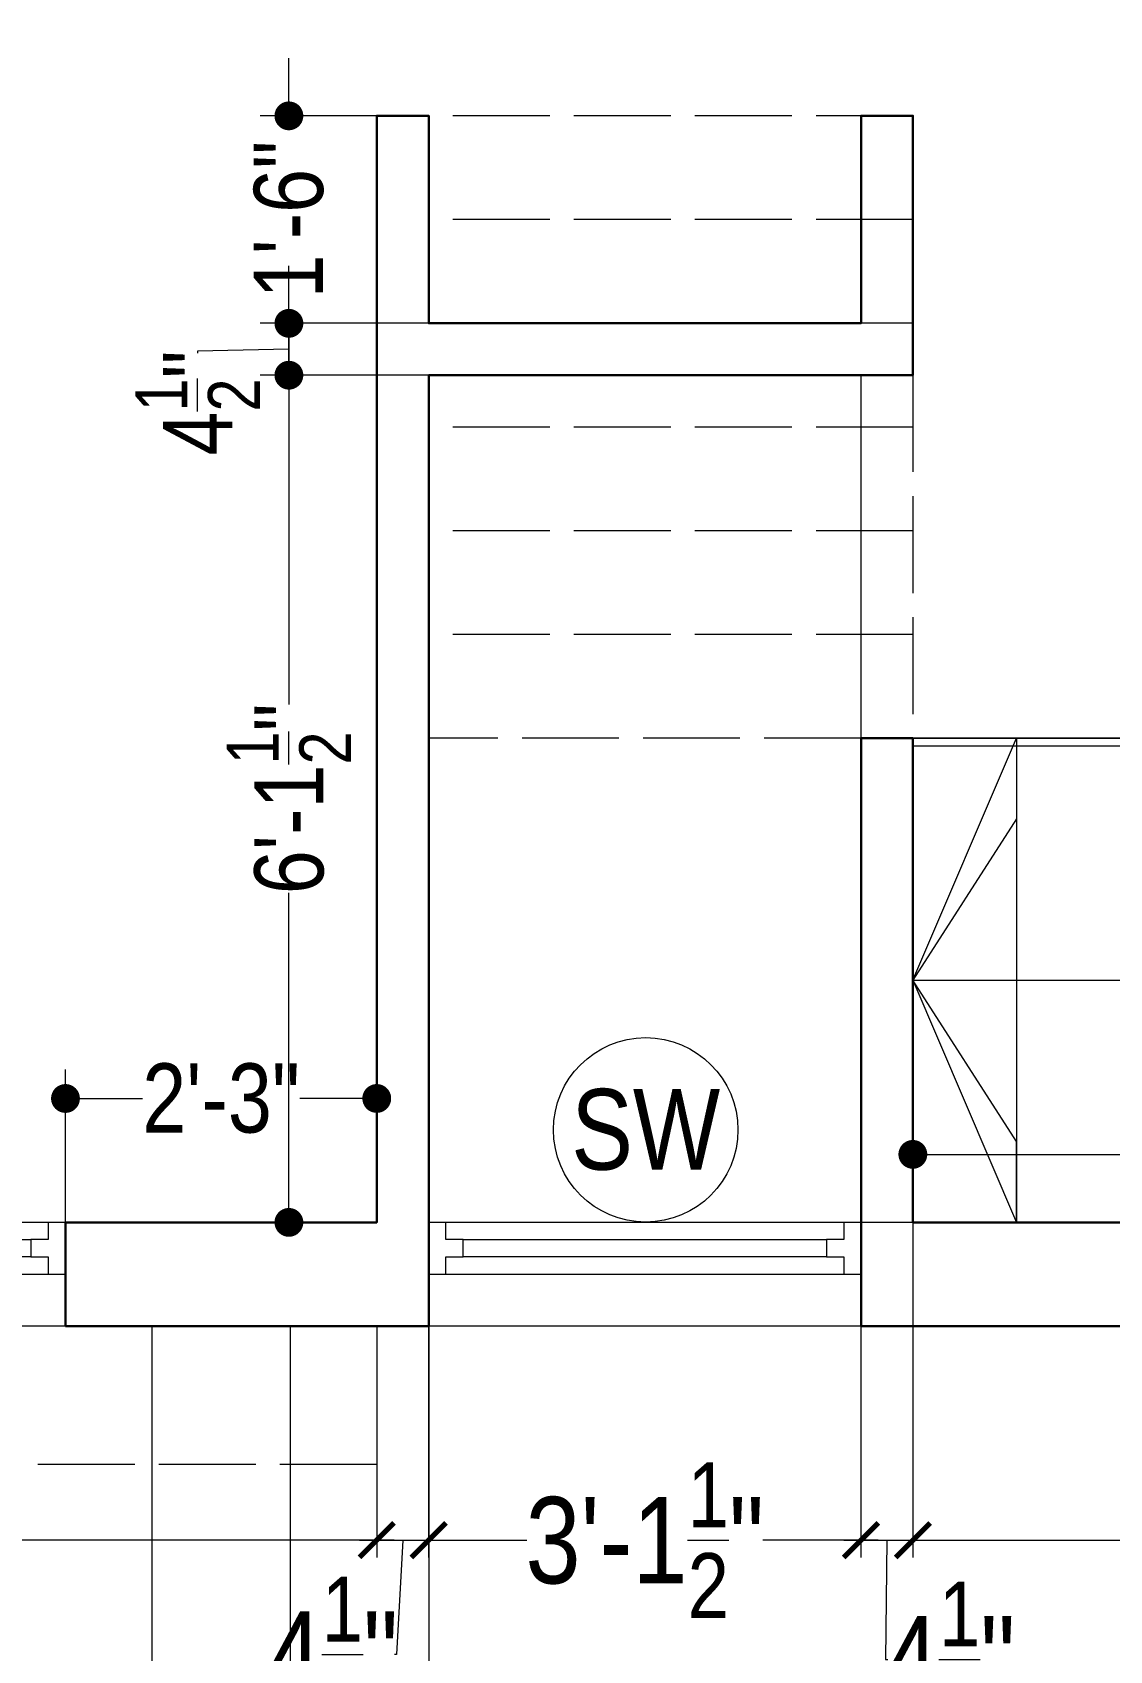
# Model space of a CAD drawing. Header units: millimetres. Extents: x 56222 to 152663, y -171621 to -121287.
# Drawn here: x 148131.7 to 148225.2, y -171113 to -170972.6 of the extents above; entities that cross this region are included whole.
import ezdxf

# ---------------------------------------------------------------- set-up
doc = ezdxf.new("R2010")
doc.units = ezdxf.units.MM
doc.header["$MEASUREMENT"] = 0
doc.header["$PDMODE"] = 35
doc.linetypes.add('ACAD_ISO02W100', pattern=[15, 12, -3])
doc.layers.get('Defpoints').update_dxf_attribs({"color": 220})
for name, color, linetype, lineweight in [('GROUND FLOOR', 7, 'Continuous', 9), ('GROUND FLOOR  ( DIM )', 7, 'Continuous', 9), ('GROUND FLOOR  ( PLINE )', 251, 'Continuous', 30), ('GROUND FLOOR ( DW_RAIL )', 7, 'Continuous', 9), ('GROUND FLOOR ( STAIR )', 251, 'Continuous', 9)]:
    doc.layers.add(name, color=color, linetype=linetype, lineweight=lineweight)
doc.styles.add('Cn BT~6', font='swissc.ttf', dxfattribs={"height": 6})
doc.styles.add("Cn_BT_0'-0", font='swissc.ttf')
doc.styles.add('Cn_BT_7', font='swissc.ttf', dxfattribs={"height": 7})
doc.styles.add('Cn_BT_7½', font='swissc.ttf', dxfattribs={"height": 7.5})
doc.dimstyles.new('Cn BT~6', dxfattribs={"dimtxt": 0.18, "dimasz": 2.5, "dimexe": 2.5, "dimexo": 0, "dimgap": 0.09, "dimtad": 0, "dimdec": 3, "dimzin": 3, "dimdsep": 46, "dimlunit": 4, "dimtxsty": 'Cn BT~6', "dimblk": 'DOT', "dimcen": 0.09, "dimdle": 2, "dimclrd": 250, "dimclre": 250, "dimclrt": 5, "dimadec": 0, "dimazin": 0, "dimtfac": 0.75, "dimtdec": 3, "dimtofl": 0, "dimtmove": 0, "dimatfit": 3, "dimfxl": 1, "dimtolj": 1, "dimtzin": 0, "dimlwd": 15, "dimlwe": 15, "dimarcsym": 0})
doc.dimstyles.new('Cn_BT_7½', dxfattribs={"dimtxt": 9, "dimasz": 3, "dimexe": 1.5, "dimexo": 0, "dimgap": 0.09, "dimtad": 0, "dimdec": 3, "dimzin": 3, "dimdsep": 46, "dimlunit": 4, "dimtxsty": 'Cn_BT_7½', "dimblk": 'ARCHTICK', "dimcen": 0.09, "dimdle": 1.5, "dimclrd": 251, "dimclre": 251, "dimclrt": 14, "dimadec": 0, "dimazin": 0, "dimtfac": 0.75, "dimtdec": 3, "dimtofl": 0, "dimtmove": 0, "dimatfit": 3, "dimfxl": 0, "dimtolj": 1, "dimtzin": 0, "dimlwd": 15, "dimlwe": 15, "dimarcsym": 0})

# ---------------------------------------------------------------- blocks, each defined once
blk = doc.blocks.new('_ArchTick')
at = {"color": 0, "linetype": 'ByBlock', "const_width": 0.15}
blk.add_lwpolyline([(-0.5, -0.5), (0.5, 0.5)], dxfattribs=at)
blk = doc.blocks.new('*D92')
at = {"layer": 'Defpoints', "color": 0, "transparency": 16777216}
for p in [(148011.62, -171084.86), (148161.62, -171084.86), (148161.62, -171103.43)]:
    blk.add_point(p, dxfattribs=at)
at = {"layer": 'GROUND FLOOR  ( DIM )', "color": 251, "lineweight": 15, "transparency": 16777216}
for p, q in [((148011.62, -171084.86), (148011.62, -171104.93)), ((148161.62, -171084.86), (148161.62, -171104.93)), ((148010.12, -171103.43), (148075.76, -171103.43)), ((148163.12, -171103.43), (148097.48, -171103.43))]:
    blk.add_line(p, q, dxfattribs=at)
at = {"layer": 'GROUND FLOOR  ( DIM )', "color": 251, "lineweight": 15, "transparency": 16777216, "xscale": 3, "yscale": 3, "zscale": 3, "rotation": 180}
blk.add_blockref('_ArchTick', (148011.62, -171103.43), dxfattribs=at)
at = {"layer": 'GROUND FLOOR  ( DIM )', "color": 251, "lineweight": 15, "transparency": 16777216, "xscale": 3, "yscale": 3, "zscale": 3}
blk.add_blockref('_ArchTick', (148161.62, -171103.43), dxfattribs=at)
at = {"layer": 'GROUND FLOOR  ( DIM )', "color": 14, "transparency": 16777216, "insert": (148086.62, -171103.43), "char_height": 7.5, "attachment_point": 5, "style": 'Cn_BT_7½'}
blk.add_mtext('\\A1;12\'-6"', dxfattribs=at)
blk = doc.blocks.new('*D93')
at = {"layer": 'Defpoints', "color": 0, "transparency": 16777216}
for p in [(148161.62, -171084.86), (148166.12, -171084.86), (148166.12, -171103.43)]:
    blk.add_point(p, dxfattribs=at)
at = {"layer": 'GROUND FLOOR  ( DIM )', "color": 251, "lineweight": 15, "transparency": 16777216}
for p, q in [((148161.62, -171084.86), (148161.62, -171104.93)), ((148166.12, -171084.86), (148166.12, -171104.93)), ((148160.12, -171103.43), (148167.62, -171103.43)), ((148163.87, -171103.43), (148163.33, -171113.35)), ((148163.33, -171113.35), (148163.15, -171113.35))]:
    blk.add_line(p, q, dxfattribs=at)
at = {"layer": 'GROUND FLOOR  ( DIM )', "color": 251, "lineweight": 15, "transparency": 16777216, "xscale": 3, "yscale": 3, "zscale": 3, "rotation": 180}
blk.add_blockref('_ArchTick', (148161.62, -171103.43), dxfattribs=at)
at = {"layer": 'GROUND FLOOR  ( DIM )', "color": 251, "lineweight": 15, "transparency": 16777216, "xscale": 3, "yscale": 3, "zscale": 3}
blk.add_blockref('_ArchTick', (148166.12, -171103.43), dxfattribs=at)
at = {"layer": 'GROUND FLOOR  ( DIM )', "color": 14, "transparency": 16777216, "insert": (148157.78, -171113.35), "char_height": 7.5, "attachment_point": 5, "style": 'Cn_BT_7½'}
blk.add_mtext('\\A1;4{\\H0.750000x;\\S1/2;}"', dxfattribs=at)
blk = doc.blocks.new('*D94')
at = {"layer": 'Defpoints', "color": 0, "transparency": 16777216}
for p in [(148166.12, -171084.86), (148203.62, -171084.86), (148203.62, -171103.43)]:
    blk.add_point(p, dxfattribs=at)
at = {"layer": 'GROUND FLOOR  ( DIM )', "color": 251, "lineweight": 15, "transparency": 16777216}
for p, q in [((148166.12, -171084.86), (148166.12, -171104.93)), ((148203.62, -171084.86), (148203.62, -171104.93)), ((148164.62, -171103.43), (148174.65, -171103.43)), ((148205.12, -171103.43), (148195.1, -171103.43))]:
    blk.add_line(p, q, dxfattribs=at)
at = {"layer": 'GROUND FLOOR  ( DIM )', "color": 251, "lineweight": 15, "transparency": 16777216, "xscale": 3, "yscale": 3, "zscale": 3, "rotation": 180}
blk.add_blockref('_ArchTick', (148166.12, -171103.43), dxfattribs=at)
at = {"layer": 'GROUND FLOOR  ( DIM )', "color": 251, "lineweight": 15, "transparency": 16777216, "xscale": 3, "yscale": 3, "zscale": 3}
blk.add_blockref('_ArchTick', (148203.62, -171103.43), dxfattribs=at)
at = {"layer": 'GROUND FLOOR  ( DIM )', "color": 14, "transparency": 16777216, "insert": (148184.87, -171103.43), "char_height": 7.5, "attachment_point": 5, "style": 'Cn_BT_7½'}
blk.add_mtext('\\A1;3\'-1{\\H0.750000x;\\S1/2;}"', dxfattribs=at)
blk = doc.blocks.new('*D95')
at = {"layer": 'Defpoints', "color": 0, "transparency": 16777216}
for p in [(148208.12, -171075.86), (148203.62, -171084.86), (148208.12, -171103.43)]:
    blk.add_point(p, dxfattribs=at)
at = {"layer": 'GROUND FLOOR  ( DIM )', "color": 251, "lineweight": 15, "transparency": 16777216}
for p, q in [((148208.12, -171075.86), (148208.12, -171104.93)), ((148203.62, -171084.86), (148203.62, -171104.93)), ((148202.12, -171103.43), (148209.62, -171103.43)), ((148205.87, -171103.43), (148205.76, -171113.77)), ((148205.76, -171113.77), (148205.94, -171113.77))]:
    blk.add_line(p, q, dxfattribs=at)
at = {"layer": 'GROUND FLOOR  ( DIM )', "color": 251, "lineweight": 15, "transparency": 16777216, "xscale": 3, "yscale": 3, "zscale": 3, "rotation": 180}
blk.add_blockref('_ArchTick', (148203.62, -171103.43), dxfattribs=at)
at = {"layer": 'GROUND FLOOR  ( DIM )', "color": 251, "lineweight": 15, "transparency": 16777216, "xscale": 3, "yscale": 3, "zscale": 3}
blk.add_blockref('_ArchTick', (148208.12, -171103.43), dxfattribs=at)
at = {"layer": 'GROUND FLOOR  ( DIM )', "color": 14, "transparency": 16777216, "insert": (148211.31, -171113.77), "char_height": 7.5, "attachment_point": 5, "style": 'Cn_BT_7½'}
blk.add_mtext('\\A1;4{\\H0.750000x;\\S1/2;}"', dxfattribs=at)
blk = doc.blocks.new('*D96')
at = {"layer": 'Defpoints', "color": 0, "transparency": 16777216}
for p in [(148208.12, -171075.86), (148304.12, -171084.86), (148304.12, -171103.43)]:
    blk.add_point(p, dxfattribs=at)
at = {"layer": 'GROUND FLOOR  ( DIM )', "color": 251, "lineweight": 15, "transparency": 16777216}
for p, q in [((148208.12, -171075.86), (148208.12, -171104.93)), ((148304.12, -171084.86), (148304.12, -171104.93)), ((148206.62, -171103.43), (148247.6, -171103.43)), ((148305.62, -171103.43), (148264.65, -171103.43))]:
    blk.add_line(p, q, dxfattribs=at)
at = {"layer": 'GROUND FLOOR  ( DIM )', "color": 251, "lineweight": 15, "transparency": 16777216, "xscale": 3, "yscale": 3, "zscale": 3, "rotation": 180}
blk.add_blockref('_ArchTick', (148208.12, -171103.43), dxfattribs=at)
at = {"layer": 'GROUND FLOOR  ( DIM )', "color": 251, "lineweight": 15, "transparency": 16777216, "xscale": 3, "yscale": 3, "zscale": 3}
blk.add_blockref('_ArchTick', (148304.12, -171103.43), dxfattribs=at)
at = {"layer": 'GROUND FLOOR  ( DIM )', "color": 14, "transparency": 16777216, "insert": (148256.12, -171103.43), "char_height": 7.5, "attachment_point": 5, "style": 'Cn_BT_7½'}
blk.add_mtext('\\A1;8\'-0"', dxfattribs=at)
blk = doc.blocks.new('_Dot')
at = {"color": 0, "linetype": 'ByBlock', "lineweight": -2}
blk.add_line((-0.5, 0), (-1, 0), dxfattribs=at)
at = {"color": 0, "linetype": 'ByBlock', "const_width": 0.5}
blk.add_lwpolyline([(-0.25, 0, 1), (0.25, 0, 1)], format="xyb", close=True, dxfattribs=at)
blk = doc.blocks.new('*D100')
at = {"layer": 'Defpoints', "color": 0, "transparency": 16777216}
for p in [(148154, -171002.36), (148166.12, -171002.36), (148161.62, -171075.86)]:
    blk.add_point(p, dxfattribs=at)
at = {"layer": 'GROUND FLOOR  ( DIM )', "color": 250, "lineweight": 15, "transparency": 16777216}
for p, q in [((148166.12, -171002.36), (148151.5, -171002.36)), ((148154, -171004.86), (148154, -171030.94)), ((148154, -171073.36), (148154, -171047.28)), ((148161.62, -171075.86), (148151.5, -171075.86))]:
    blk.add_line(p, q, dxfattribs=at)
at = {"layer": 'GROUND FLOOR  ( DIM )', "color": 250, "lineweight": 15, "transparency": 16777216, "xscale": 2.5, "yscale": 2.5, "zscale": 2.5}
for p, rotation in [((148154, -171002.36), 90), ((148154, -171075.86), 270)]:
    blk.add_blockref('_Dot', p, dxfattribs=dict(at, rotation=rotation))
at = {"layer": 'GROUND FLOOR  ( DIM )', "color": 5, "transparency": 16777216, "insert": (148154, -171039.11), "char_height": 6, "attachment_point": 5, "rotation": 90, "style": 'Cn BT~6'}
blk.add_mtext('\\A1;6\'-1{\\H0.750000x;\\S1/2;}"', dxfattribs=at)
blk = doc.blocks.new('*D101')
at = {"layer": 'Defpoints', "color": 0, "transparency": 16777216}
for p in [(148154, -170997.86), (148166.12, -170997.86), (148166.12, -171002.36)]:
    blk.add_point(p, dxfattribs=at)
at = {"layer": 'GROUND FLOOR  ( DIM )', "color": 250, "lineweight": 15, "transparency": 16777216}
for p, q in [((148154, -170995.36), (148154, -170992.86)), ((148166.12, -170997.86), (148151.5, -170997.86)), ((148154, -171002.36), (148154, -170997.86)), ((148154, -171000.11), (148146.08, -171000.27)), ((148146.08, -171000.27), (148146.08, -171000.45)), ((148166.12, -171002.36), (148151.5, -171002.36)), ((148154, -171004.86), (148154, -171007.36))]:
    blk.add_line(p, q, dxfattribs=at)
at = {"layer": 'GROUND FLOOR  ( DIM )', "color": 250, "lineweight": 15, "transparency": 16777216, "xscale": 2.5, "yscale": 2.5, "zscale": 2.5}
for p, rotation in [((148154, -170997.86), 270), ((148154, -171002.36), 90)]:
    blk.add_blockref('_Dot', p, dxfattribs=dict(at, rotation=rotation))
at = {"layer": 'GROUND FLOOR  ( DIM )', "color": 5, "transparency": 16777216, "insert": (148146.08, -171004.77), "char_height": 6, "attachment_point": 5, "rotation": 90, "style": 'Cn BT~6'}
blk.add_mtext('\\A1;4{\\H0.750000x;\\S1/2;}"', dxfattribs=at)
blk = doc.blocks.new('*D102')
at = {"layer": 'Defpoints', "color": 0, "transparency": 16777216}
for p in [(148154, -170979.86), (148161.62, -170979.86), (148166.12, -170997.86)]:
    blk.add_point(p, dxfattribs=at)
at = {"layer": 'GROUND FLOOR  ( DIM )', "color": 250, "lineweight": 15, "transparency": 16777216}
for p, q in [((148154, -170977.36), (148154, -170974.86)), ((148161.62, -170979.86), (148151.5, -170979.86)), ((148166.12, -170997.86), (148151.5, -170997.86)), ((148154, -171000.36), (148154, -171002.86))]:
    blk.add_line(p, q, dxfattribs=at)
at = {"layer": 'GROUND FLOOR  ( DIM )', "color": 250, "lineweight": 15, "transparency": 16777216, "xscale": 2.5, "yscale": 2.5, "zscale": 2.5}
for p, rotation in [((148154, -170979.86), 270), ((148154, -170997.86), 90)]:
    blk.add_blockref('_Dot', p, dxfattribs=dict(at, rotation=rotation))
at = {"layer": 'GROUND FLOOR  ( DIM )', "color": 5, "transparency": 16777216, "insert": (148154, -170988.86), "char_height": 6, "attachment_point": 5, "rotation": 90, "style": 'Cn BT~6'}
blk.add_mtext('\\A1;1\'-6"', dxfattribs=at)
blk = doc.blocks.new('*D109')
at = {"layer": 'Defpoints', "color": 0, "transparency": 16777216}
for p in [(148208.12, -171069.96), (148208.12, -171074.58), (148262.12, -171074.58)]:
    blk.add_point(p, dxfattribs=at)
at = {"layer": 'GROUND FLOOR  ( DIM )', "color": 250, "lineweight": 15, "transparency": 16777216}
for p, q in [((148208.12, -171074.58), (148208.12, -171067.46)), ((148262.12, -171074.58), (148262.12, -171067.46)), ((148210.62, -171069.96), (148228.23, -171069.96)), ((148259.62, -171069.96), (148242.02, -171069.96))]:
    blk.add_line(p, q, dxfattribs=at)
at = {"layer": 'GROUND FLOOR  ( DIM )', "color": 250, "lineweight": 15, "transparency": 16777216, "xscale": 2.5, "yscale": 2.5, "zscale": 2.5, "rotation": 180}
blk.add_blockref('_Dot', (148208.12, -171069.96), dxfattribs=at)
at = {"layer": 'GROUND FLOOR  ( DIM )', "color": 250, "lineweight": 15, "transparency": 16777216, "xscale": 2.5, "yscale": 2.5, "zscale": 2.5}
blk.add_blockref('_Dot', (148262.12, -171069.96), dxfattribs=at)
at = {"layer": 'GROUND FLOOR  ( DIM )', "color": 5, "transparency": 16777216, "insert": (148235.12, -171069.96), "char_height": 6, "attachment_point": 5, "style": 'Cn BT~6'}
blk.add_mtext('\\A1;4\'-6"', dxfattribs=at)
blk = doc.blocks.new('*D117')
at = {"layer": 'Defpoints', "color": 0, "transparency": 16777216}
for p in [(148134.62, -171065.11), (148134.62, -171075.86), (148161.62, -171075.86)]:
    blk.add_point(p, dxfattribs=at)
at = {"layer": 'GROUND FLOOR  ( DIM )', "color": 250, "lineweight": 15, "transparency": 16777216}
for p, q in [((148134.62, -171075.86), (148134.62, -171062.61)), ((148161.62, -171075.86), (148161.62, -171062.61)), ((148137.12, -171065.11), (148141.3, -171065.11)), ((148159.12, -171065.11), (148154.95, -171065.11))]:
    blk.add_line(p, q, dxfattribs=at)
at = {"layer": 'GROUND FLOOR  ( DIM )', "color": 250, "lineweight": 15, "transparency": 16777216, "xscale": 2.5, "yscale": 2.5, "zscale": 2.5, "rotation": 180}
blk.add_blockref('_Dot', (148134.62, -171065.11), dxfattribs=at)
at = {"layer": 'GROUND FLOOR  ( DIM )', "color": 250, "lineweight": 15, "transparency": 16777216, "xscale": 2.5, "yscale": 2.5, "zscale": 2.5}
blk.add_blockref('_Dot', (148161.62, -171065.11), dxfattribs=at)
at = {"layer": 'GROUND FLOOR  ( DIM )', "color": 5, "transparency": 16777216, "insert": (148148.12, -171065.11), "char_height": 6, "attachment_point": 5, "style": 'Cn BT~6'}
blk.add_mtext('\\A1;2\'-3"', dxfattribs=at)
blk = doc.blocks.new('*D120')
at = {"layer": 'Defpoints', "color": 0, "transparency": 16777216}
for p in [(148002.62, -171084.86), (148403.12, -171084.86), (148403.12, -171133.15)]:
    blk.add_point(p, dxfattribs=at)
at = {"layer": 'GROUND FLOOR  ( DIM )', "color": 250, "lineweight": 15, "transparency": 16777216}
for p, q in [((148002.62, -171084.86), (148002.62, -171135.65)), ((148403.12, -171084.86), (148403.12, -171135.65)), ((148005.12, -171133.15), (148190.69, -171133.15)), ((148400.62, -171133.15), (148215.06, -171133.15))]:
    blk.add_line(p, q, dxfattribs=at)
at = {"layer": 'GROUND FLOOR  ( DIM )', "color": 250, "lineweight": 15, "transparency": 16777216, "xscale": 2.5, "yscale": 2.5, "zscale": 2.5, "rotation": 180}
blk.add_blockref('_Dot', (148002.62, -171133.15), dxfattribs=at)
at = {"layer": 'GROUND FLOOR  ( DIM )', "color": 250, "lineweight": 15, "transparency": 16777216, "xscale": 2.5, "yscale": 2.5, "zscale": 2.5}
blk.add_blockref('_Dot', (148403.12, -171133.15), dxfattribs=at)
at = {"layer": 'GROUND FLOOR  ( DIM )', "color": 5, "transparency": 16777216, "insert": (148202.87, -171133.15), "char_height": 7, "attachment_point": 5, "style": "Cn_BT_0'-0"}
blk.add_mtext('\\A1;{\\fSwis721 Cn BT|b1|i0|c0|p34;33\'-4{\\H0.750000x;\\S1/2;}"}', dxfattribs=at)

msp = doc.modelspace()

# ---------------------------------------------------------------- linework, layer by layer
at = {"layer": 'GROUND FLOOR'}
for p, q in [((148203.6236, -170997.8561), (148203.6236, -170979.8561)), ((148208.1236, -171002.3561), (148208.1236, -170979.8561)), ((148203.6236, -171084.8561), (148203.6236, -171002.3561)), ((148208.1236, -171075.8561), (148208.1236, -171033.8561)), ((148161.6236, -171075.8561), (148059.6236, -171075.8561)), ((148134.6236, -171084.8561), (148134.6236, -171075.8561)), ((148304.1236, -171075.8561), (148166.1236, -171075.8561)), ((148403.1236, -171084.8561), (148002.6236, -171084.8561)), ((148142.1236, -171084.8561), (148142.1236, -171197.1061)), ((148154.1236, -171084.8561), (148154.1236, -171197.1061)), ((148166.1236, -171084.8561), (148166.1236, -171197.1061))]:
    msp.add_line(p, q, dxfattribs=at)
at = {"layer": 'GROUND FLOOR', "color": 5}
msp.add_line((148208.1236, -171002.3561), (148166.1236, -171002.3561), dxfattribs=at)
at = {"layer": 'GROUND FLOOR', "color": 1, "linetype": 'ACAD_ISO02W100', "ltscale": 0.7}
msp.add_lwpolyline([(148161.6236, -171084.8561), (148161.6236, -171096.8561), (147998.1236, -171096.8561), (147998.1236, -170768.3561), (148002.6236, -170768.3561)], dxfattribs=at)
at = {"layer": 'GROUND FLOOR'}
msp.add_lwpolyline([(148262.1236, -170979.8561), (148262.1236, -171033.8561), (148208.1236, -171033.8561)], dxfattribs=at)
at = {"layer": 'GROUND FLOOR  ( DIM )', "color": 5}
msp.add_circle((148184.9496, -171067.8343), 8, dxfattribs=at)
at = {"layer": 'GROUND FLOOR  ( PLINE )'}
for points in [[(148166.1236, -171002.3561), (148208.1236, -171002.3561), (148208.1236, -170979.8561), (148203.6236, -170979.8561), (148203.6236, -170997.8561), (148166.1236, -170997.8561), (148166.1236, -170979.8561), (148161.6236, -170979.8561), (148161.6236, -171075.8561), (148134.6236, -171075.8561), (148134.6236, -171084.8561), (148166.1236, -171084.8561)], [(148262.1236, -171075.8561), (148208.1236, -171075.8561), (148208.1236, -171033.8561), (148203.6236, -171033.8561), (148203.6236, -171084.8561), (148262.1236, -171084.8561)]]:
    msp.add_lwpolyline(points, close=True, dxfattribs=at)
at = {"layer": 'GROUND FLOOR ( DW_RAIL )'}
for points in [[(148134.6236, -171075.8561), (148133.1236, -171075.8561), (148133.1236, -171077.3561), (148131.6236, -171077.3561), (148131.6236, -171078.8561), (148089.6236, -171078.8561), (148089.6236, -171077.3561), (148088.1236, -171077.3561), (148088.1236, -171075.8561), (148086.6236, -171075.8561), (148086.6236, -171080.3561), (148088.1236, -171080.3561), (148088.1236, -171078.8561), (148089.6236, -171078.8561), (148089.6236, -171077.3561), (148131.6236, -171077.3561), (148131.6236, -171078.8561), (148133.1236, -171078.8561), (148133.1236, -171080.3561), (148134.6236, -171080.3561), (148134.6236, -171075.8561), (148086.6236, -171075.8561), (148086.6236, -171080.3561), (148134.6236, -171080.3561)], [(148203.6236, -171075.8561), (148202.1236, -171075.8561), (148202.1236, -171077.3561), (148200.6236, -171077.3561), (148200.6236, -171078.8561), (148169.1236, -171078.8561), (148169.1236, -171077.3561), (148167.6236, -171077.3561), (148167.6236, -171075.8561), (148166.1236, -171075.8561), (148166.1236, -171080.3561), (148167.6236, -171080.3561), (148167.6236, -171078.8561), (148169.1236, -171078.8561), (148169.1236, -171077.3561), (148200.6236, -171077.3561), (148200.6236, -171078.8561), (148202.1236, -171078.8561), (148202.1236, -171080.3561), (148203.6236, -171080.3561), (148203.6236, -171075.8561), (148166.1236, -171075.8561), (148166.1236, -171080.3561), (148203.6236, -171080.3561)]]:
    msp.add_lwpolyline(points, close=True, dxfattribs=at)
at = {"layer": 'GROUND FLOOR ( STAIR )', "color": 5, "linetype": 'ACAD_ISO02W100', "ltscale": 0.7}
for p, q in [((148208.1236, -170979.8561), (148166.1236, -170979.8561)), ((148208.1236, -170988.8561), (148166.1236, -170988.8561)), ((148208.1236, -170997.8561), (148166.1236, -170997.8561)), ((148208.1236, -171002.3561), (148208.1236, -171033.8561)), ((148208.1236, -171006.8561), (148166.1236, -171006.8561)), ((148208.1236, -171015.8561), (148166.1236, -171015.8561)), ((148208.1236, -171024.8561), (148166.1236, -171024.8561)), ((148203.6236, -171033.8561), (148166.1236, -171033.8561))]:
    msp.add_line(p, q, dxfattribs=at)
at = {"layer": 'GROUND FLOOR ( STAIR )'}
for p, q in [((148304.1236, -171033.8561), (148208.1236, -171033.8561)), ((148217.1236, -171033.8561), (148217.1236, -171075.8561))]:
    msp.add_line(p, q, dxfattribs=at)
msp.add_lwpolyline([(148208.1236, -171054.8561), (148217.1236, -171033.8561), (148217.1236, -171040.8561), (148208.1236, -171054.8561), (148217.1236, -171075.8561), (148217.1236, -171068.8561), (148208.1236, -171054.8561), (148283.1236, -171054.8561), (148283.1236, -170979.8561)], dxfattribs=at)
msp.add_lwpolyline([(148208.1236, -171033.8561), (148262.1236, -171033.8561), (148262.1236, -170979.8561), (148262.8236, -170979.8561), (148262.8236, -171034.5561), (148208.1236, -171034.5561)], close=True, dxfattribs=at)

# ---------------------------------------------------------------- texts
at = {"layer": 'GROUND FLOOR  ( DIM )', "color": 5, "insert": (148184.9496, -171067.8343), "char_height": 7, "attachment_point": 5, "style": 'Cn_BT_7'}
msp.add_mtext('SW', dxfattribs=at)

# ---------------------------------------------------------------- dimensions: what is measured, and where the dimension line sits
at = {"layer": 'GROUND FLOOR  ( DIM )'}
dim = msp.add_linear_dim(base=(148154.0003, -170979.8561), p1=(148166.1236, -170997.8561), p2=(148161.6236, -170979.8561), angle=90, dimstyle='Cn BT~6', override={"dimtmove": 1}, dxfattribs=at)
dim.commit()
dim.dimension.update_dxf_attribs({"geometry": '*D102', "text_midpoint": (148154.0003, -170988.8561)})
dim = msp.add_linear_dim(base=(148154.0003, -170997.8561), p1=(148166.1236, -171002.3561), p2=(148166.1236, -170997.8561), angle=90, dimstyle='Cn BT~6', override={"dimtmove": 1}, dxfattribs=at)
dim.commit()
dim.dimension.update_dxf_attribs({"geometry": '*D101', "text_midpoint": (148146.0831, -171000.5433), "dimtype": 160})
dim = msp.add_linear_dim(base=(148154.0003, -171002.3561), p1=(148161.6236, -171075.8561), p2=(148166.1236, -171002.3561), angle=90, dimstyle='Cn BT~6', dxfattribs=at)
dim.commit()
dim.dimension.update_dxf_attribs({"geometry": '*D100', "text_midpoint": (148154.0003, -171039.1061)})
for base, p1, p2, dimstyle, picture, middle in [((148134.6236, -171065.1091), (148161.6236, -171075.8561), (148134.6236, -171075.8561), 'Cn BT~6', '*D117', (148148.1236, -171065.1091)), ((148304.1236, -171103.4279), (148208.1236, -171075.8561), (148304.1236, -171084.8561), 'Cn_BT_7½', '*D96', (148256.1236, -171103.4279)), ((148161.6236, -171103.4279), (148011.6236, -171084.8561), (148161.6236, -171084.8561), 'Cn_BT_7½', '*D92', (148086.6236, -171103.4279)), ((148203.6236, -171103.4279), (148166.1236, -171084.8561), (148203.6236, -171084.8561), 'Cn_BT_7½', '*D94', (148184.8736, -171103.4279))]:
    dim = msp.add_linear_dim(base=base, p1=p1, p2=p2, dimstyle=dimstyle, dxfattribs=at)
    dim.commit()
    dim.dimension.update_dxf_attribs({"geometry": picture, "text_midpoint": middle})
dim = msp.add_linear_dim(base=(148208.1236, -171069.9608), p1=(148262.1236, -171074.5831), p2=(148208.1236, -171074.5831), dimstyle='Cn BT~6', override={"dimtmove": 1}, dxfattribs=at)
dim.commit()
dim.dimension.update_dxf_attribs({"geometry": '*D109', "text_midpoint": (148235.1236, -171069.9608)})
for base, p1, p2, picture, middle in [((148208.1236, -171103.4279), (148203.6236, -171084.8561), (148208.1236, -171075.8561), '*D95', (148206.0258, -171113.7734)), ((148166.1236, -171103.4279), (148161.6236, -171084.8561), (148166.1236, -171084.8561), '*D93', (148163.0597, -171113.3503))]:
    dim = msp.add_linear_dim(base=base, p1=p1, p2=p2, dimstyle='Cn_BT_7½', override={"dimtmove": 1}, dxfattribs=at)
    dim.commit()
    dim.dimension.update_dxf_attribs({"geometry": picture, "text_midpoint": middle, "dimtype": 160})
dim = msp.add_linear_dim(base=(148403.1236, -171133.1477), p1=(148002.6236, -171084.8561), p2=(148403.1236, -171084.8561), text='{\\fSwis721 Cn BT|b1|i0|c0|p34;<>}', dimstyle='Cn BT~6', override={"dimtxt": 7, "dimtxsty": "Cn_BT_0'-0"}, dxfattribs=at)
dim.commit()
dim.dimension.update_dxf_attribs({"geometry": '*D120', "text_midpoint": (148202.8736, -171133.1477)})

doc.saveas('drawing.dxf')
